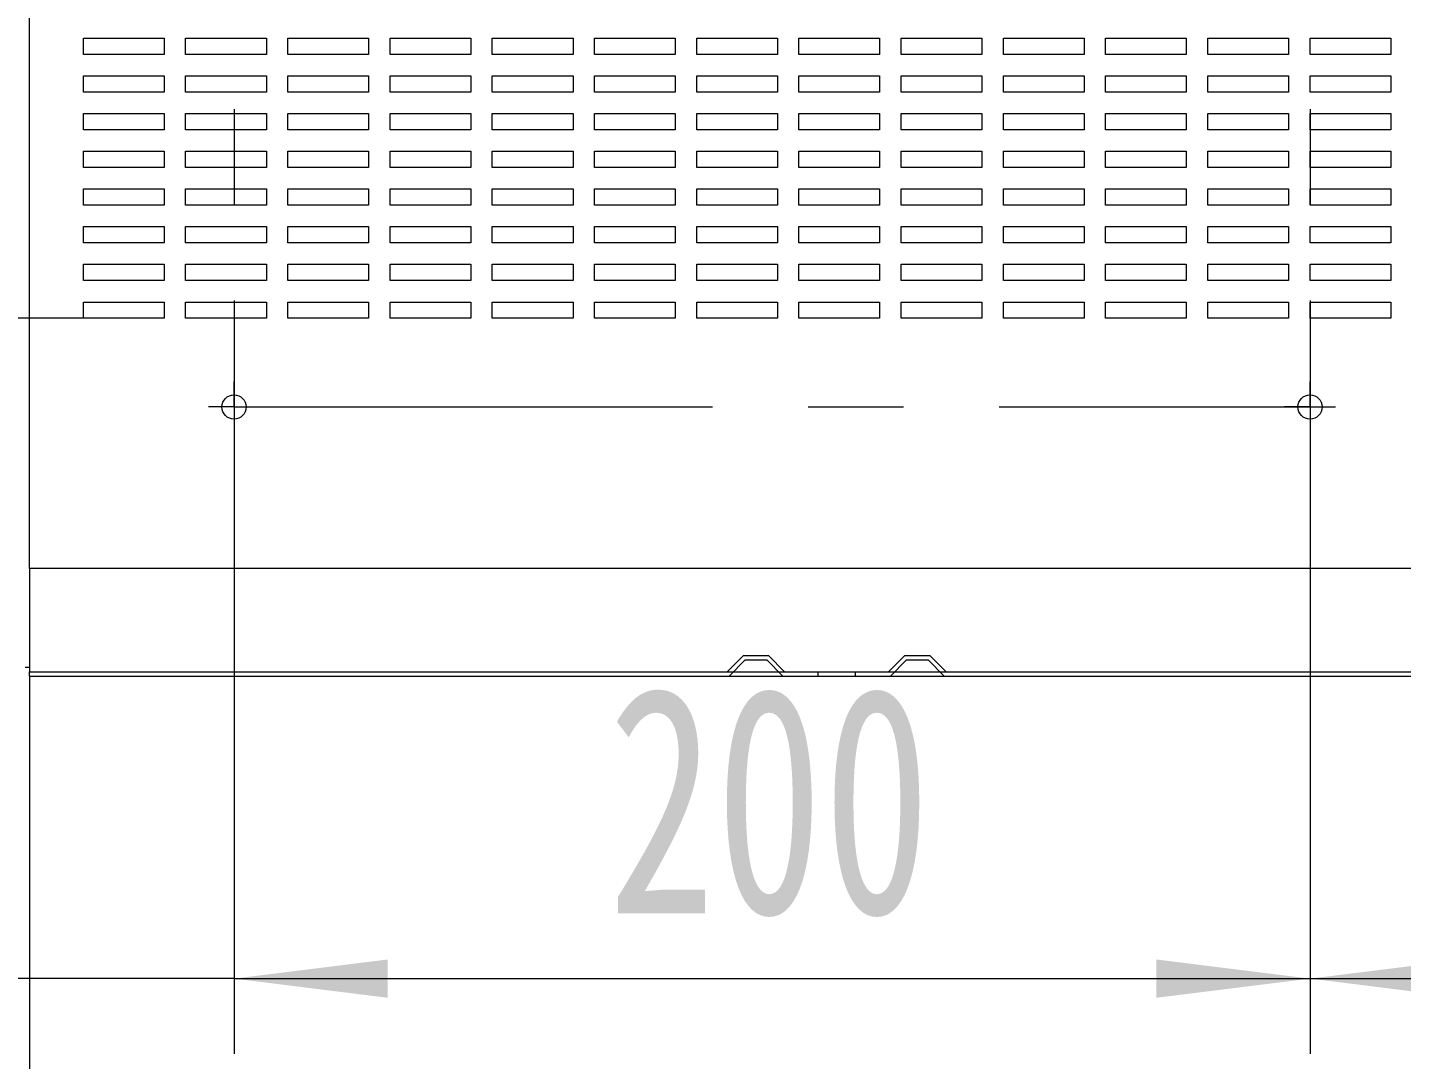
# Model space of a CAD drawing. Header units: millimetres. Extents: x 1 to 4201, y 2 to 2972.
# Drawn here: x 878.3 to 1243.2, y 1130.5 to 1404.4 of the extents above; entities that cross this region are included whole.
import ezdxf

# ---------------------------------------------------------------- set-up
doc = ezdxf.new("R2010")
doc.units = ezdxf.units.MM
doc.header["$LTSCALE"] = 10
doc.linetypes.add('CENTERX2', pattern=[20.32, 12.7, -2.54, 2.54, -2.54])
doc.linetypes.add('HIDDEN', pattern=[1.905, 1.27, -0.635])
doc.layers.add('A-TITLEBLOCK', color=7, linetype='Continuous', lineweight=15)
doc.styles.add('SLDTEXTSTYLE1', font='TXT', dxfattribs={"width": 0.7})
doc.dimstyles.new('SLDDIMSTYLE0', dxfattribs={"dimtxt": 60, "dimasz": 40.8, "dimexe": 0, "dimexo": 0.0625, "dimgap": 15, "dimtad": 2, "dimlfac": 0.7, "dimrnd": 1e-09, "dimzin": 12, "dimdsep": 46, "dimtxsty": 'SLDTEXTSTYLE1', "dimsah": 1, "dimcen": 0.09, "dimadec": 0, "dimazin": 3, "dimtfac": 1, "dimtmove": 0, "dimatfit": 0, "dimfxl": 0, "dimfrac": 2, "dimtolj": 1, "dimtzin": 12, "dimarcsym": 0})
doc.dimstyles.new('SLDDIMSTYLE1', dxfattribs={"dimtxt": 60, "dimasz": 40.8, "dimexe": 0, "dimexo": 0.0625, "dimgap": 15, "dimtad": 2, "dimlfac": 0.7, "dimrnd": 1e-09, "dimzin": 12, "dimdsep": 46, "dimtxsty": 'SLDTEXTSTYLE1', "dimsah": 1, "dimcen": 0.09, "dimadec": 0, "dimazin": 3, "dimtfac": 1, "dimtofl": 0, "dimtmove": 0, "dimatfit": 3, "dimfxl": 0, "dimfrac": 2, "dimtolj": 1, "dimtzin": 12, "dimarcsym": 0})

# ---------------------------------------------------------------- blocks, each defined once
blk = doc.blocks.new('_D_4')
at = {"layer": 'A-TITLEBLOCK'}
for p, q in [((933.16, 1303.72), (933.16, 1132)), ((736.02, 1232.29), (736.02, 1132)), ((736.02, 1152), (672.52, 1152)), ((933.16, 1152), (736.02, 1152)), ((933.16, 1152), (996.66, 1152))]:
    blk.add_line(p, q, dxfattribs=at)
for points in [[(736.02, 1152), (695.22, 1157.08), (695.22, 1146.92)], [(933.16, 1152), (973.96, 1146.92), (973.96, 1157.08)]]:
    blk.add_solid(points, dxfattribs=at)
at = {"layer": 'A-TITLEBLOCK', "insert": (788.48, 1229.34), "char_height": 60, "attachment_point": 1, "style": 'SLDTEXTSTYLE1'}
blk.add_mtext('138', dxfattribs=at)
blk = doc.blocks.new('_D_5')
at = {"layer": 'A-TITLEBLOCK'}
for p, q in [((933.16, 1303.72), (933.16, 1132)), ((1218.87, 1303.72), (1218.87, 1132)), ((933.16, 1152), (1218.87, 1152))]:
    blk.add_line(p, q, dxfattribs=at)
for points in [[(933.16, 1152), (973.96, 1146.92), (973.96, 1157.08)], [(1218.87, 1152), (1178.07, 1157.08), (1178.07, 1146.92)]]:
    blk.add_solid(points, dxfattribs=at)
at = {"layer": 'A-TITLEBLOCK', "insert": (1032.42, 1229.34), "char_height": 60, "attachment_point": 1, "style": 'SLDTEXTSTYLE1'}
blk.add_mtext('200', dxfattribs=at)
blk = doc.blocks.new('_D_6')
at = {"layer": 'A-TITLEBLOCK'}
for p, q in [((1691.73, 1528.36), (1691.73, 1132)), ((1218.87, 1303.72), (1218.87, 1132)), ((1218.87, 1152), (1691.73, 1152))]:
    blk.add_line(p, q, dxfattribs=at)
for points in [[(1218.87, 1152), (1259.67, 1146.92), (1259.67, 1157.08)], [(1691.73, 1152), (1650.93, 1157.08), (1650.93, 1146.92)]]:
    blk.add_solid(points, dxfattribs=at)
at = {"layer": 'A-TITLEBLOCK', "insert": (1413.72, 1229.34), "char_height": 60, "attachment_point": 1, "style": 'SLDTEXTSTYLE1'}
blk.add_mtext('331', dxfattribs=at)
blk = doc.blocks.new('_D_19')
at = {"layer": 'A-TITLEBLOCK'}
for p, q in [((827.94, 1511.57), (827.94, 1575.07)), ((893.16, 1511.57), (807.94, 1511.57)), ((827.94, 1511.57), (827.94, 1327.29)), ((893.16, 1327.29), (807.94, 1327.29)), ((827.94, 1327.29), (827.94, 1263.79))]:
    blk.add_line(p, q, dxfattribs=at)
for points in [[(827.94, 1511.57), (833.02, 1552.37), (822.86, 1552.37)], [(827.94, 1327.29), (822.86, 1286.49), (833.02, 1286.49)]]:
    blk.add_solid(points, dxfattribs=at)
at = {"layer": 'A-TITLEBLOCK', "insert": (750.59, 1387.74), "char_height": 60, "attachment_point": 1, "rotation": 90, "style": 'SLDTEXTSTYLE1'}
blk.add_mtext('129', dxfattribs=at)
blk = doc.blocks.new('_D_22')
at = {"layer": 'A-TITLEBLOCK'}
for p, q in [((878.87, 1232.29), (878.87, 1052.29)), ((1986.02, 1232.29), (1986.02, 1052.29)), ((1986.02, 1072.29), (878.87, 1072.29))]:
    blk.add_line(p, q, dxfattribs=at)
for points in [[(878.87, 1072.29), (919.67, 1067.21), (919.67, 1077.37)], [(1986.02, 1072.29), (1945.22, 1077.37), (1945.22, 1067.21)]]:
    blk.add_solid(points, dxfattribs=at)
at = {"layer": 'A-TITLEBLOCK', "insert": (1393.03, 1149.63), "char_height": 60, "attachment_point": 1, "style": 'SLDTEXTSTYLE1'}
blk.add_mtext('775', dxfattribs=at)
blk = doc.blocks.new('_D_23')
at = {"layer": 'A-TITLEBLOCK'}
for p, q in [((878.87, 1260.86), (878.87, 2349.43)), ((1986.02, 1260.86), (1986.02, 2349.43)), ((878.87, 2329.43), (1986.02, 2329.43))]:
    blk.add_line(p, q, dxfattribs=at)
for points in [[(878.87, 2329.43), (919.67, 2324.35), (919.67, 2334.51)], [(1986.02, 2329.43), (1945.22, 2334.51), (1945.22, 2324.35)]]:
    blk.add_solid(points, dxfattribs=at)
at = {"layer": 'A-TITLEBLOCK', "insert": (1393.03, 2406.77), "char_height": 60, "attachment_point": 1, "style": 'SLDTEXTSTYLE1'}
blk.add_mtext('775', dxfattribs=at)
blk = doc.blocks.new('SW_CENTERMARKSYMBOL_14')
at = {"layer": 'A-TITLEBLOCK', "color": 0}
for p, q in [((0, 3.57), (0, 6.79)), ((-3.57, 0), (-6.79, 0)), ((0, 0), (-3.57, 0)), ((0, 0), (0, 3.57)), ((0, 0), (0, -3.57)), ((0, 0), (3.57, 0)), ((3.57, 0), (6.79, 0)), ((0, -3.57), (0, -6.79))]:
    blk.add_line(p, q, dxfattribs=at)
blk = doc.blocks.new('SW_CENTERMARKSYMBOL_15')
at = {"layer": 'A-TITLEBLOCK', "color": 0}
for p, q in [((0, 3.57), (0, 6.79)), ((-3.57, 0), (-6.79, 0)), ((0, 0), (-3.57, 0)), ((0, 0), (0, 3.57)), ((0, 0), (0, -3.57)), ((0, 0), (3.57, 0)), ((3.57, 0), (6.79, 0)), ((0, -3.57), (0, -6.79))]:
    blk.add_line(p, q, dxfattribs=at)

msp = doc.modelspace()

# ---------------------------------------------------------------- linework, layer by layer
at = {"color": 7, "linetype": 'Continuous', "lineweight": 15}
for p, q in [((893.16, 1401.573), (914.588, 1401.573)), ((893.16, 1397.287), (893.16, 1401.573)), ((914.588, 1401.573), (914.588, 1397.287)), ((920.302, 1401.573), (941.731, 1401.573)), ((920.302, 1397.287), (920.302, 1401.573)), ((941.731, 1401.573), (941.731, 1397.287)), ((947.445, 1401.573), (968.874, 1401.573)), ((947.445, 1397.287), (947.445, 1401.573)), ((968.874, 1401.573), (968.874, 1397.287)), ((974.588, 1401.573), (996.017, 1401.573)), ((974.588, 1397.287), (974.588, 1401.573)), ((996.017, 1401.573), (996.017, 1397.287)), ((1001.731, 1401.573), (1023.16, 1401.573)), ((1001.731, 1397.287), (1001.731, 1401.573)), ((1023.16, 1401.573), (1023.16, 1397.287)), ((1028.874, 1401.573), (1050.302, 1401.573)), ((1028.874, 1397.287), (1028.874, 1401.573)), ((1050.302, 1401.573), (1050.302, 1397.287)), ((1056.017, 1401.573), (1077.445, 1401.573)), ((1056.017, 1397.287), (1056.017, 1401.573)), ((1077.445, 1401.573), (1077.445, 1397.287)), ((1083.16, 1401.573), (1104.588, 1401.573)), ((1083.16, 1397.287), (1083.16, 1401.573)), ((1104.588, 1401.573), (1104.588, 1397.287)), ((1110.302, 1401.573), (1131.731, 1401.573)), ((1110.302, 1397.287), (1110.302, 1401.573)), ((1131.731, 1401.573), (1131.731, 1397.287)), ((1137.445, 1401.573), (1158.874, 1401.573)), ((1137.445, 1397.287), (1137.445, 1401.573)), ((1158.874, 1401.573), (1158.874, 1397.287)), ((1164.588, 1401.573), (1186.017, 1401.573)), ((1164.588, 1397.287), (1164.588, 1401.573)), ((1186.017, 1401.573), (1186.017, 1397.287)), ((1191.731, 1401.573), (1213.16, 1401.573)), ((1191.731, 1397.287), (1191.731, 1401.573)), ((1213.16, 1401.573), (1213.16, 1397.287)), ((1218.874, 1401.573), (1240.302, 1401.573)), ((1218.874, 1397.287), (1218.874, 1401.573)), ((1240.302, 1401.573), (1240.302, 1397.287)), ((914.588, 1397.287), (893.16, 1397.287)), ((941.731, 1397.287), (920.302, 1397.287)), ((968.874, 1397.287), (947.445, 1397.287)), ((996.017, 1397.287), (974.588, 1397.287)), ((1023.16, 1397.287), (1001.731, 1397.287)), ((1050.302, 1397.287), (1028.874, 1397.287)), ((1077.445, 1397.287), (1056.017, 1397.287)), ((1104.588, 1397.287), (1083.16, 1397.287)), ((1131.731, 1397.287), (1110.302, 1397.287)), ((1158.874, 1397.287), (1137.445, 1397.287)), ((1186.017, 1397.287), (1164.588, 1397.287)), ((1213.16, 1397.287), (1191.731, 1397.287)), ((1240.302, 1397.287), (1218.874, 1397.287)), ((893.16, 1391.573), (914.588, 1391.573)), ((893.16, 1387.287), (893.16, 1391.573)), ((914.588, 1391.573), (914.588, 1387.287)), ((920.302, 1391.573), (941.731, 1391.573)), ((920.302, 1387.287), (920.302, 1391.573)), ((941.731, 1391.573), (941.731, 1387.287)), ((947.445, 1391.573), (968.874, 1391.573)), ((947.445, 1387.287), (947.445, 1391.573)), ((968.874, 1391.573), (968.874, 1387.287)), ((974.588, 1391.573), (996.017, 1391.573)), ((974.588, 1387.287), (974.588, 1391.573)), ((996.017, 1391.573), (996.017, 1387.287)), ((1001.731, 1391.573), (1023.16, 1391.573)), ((1001.731, 1387.287), (1001.731, 1391.573)), ((1023.16, 1391.573), (1023.16, 1387.287)), ((1028.874, 1391.573), (1050.302, 1391.573)), ((1028.874, 1387.287), (1028.874, 1391.573)), ((1050.302, 1391.573), (1050.302, 1387.287)), ((1056.017, 1391.573), (1077.445, 1391.573)), ((1056.017, 1387.287), (1056.017, 1391.573)), ((1077.445, 1391.573), (1077.445, 1387.287)), ((1083.16, 1391.573), (1104.588, 1391.573)), ((1083.16, 1387.287), (1083.16, 1391.573)), ((1104.588, 1391.573), (1104.588, 1387.287)), ((1110.302, 1391.573), (1131.731, 1391.573)), ((1110.302, 1387.287), (1110.302, 1391.573)), ((1131.731, 1391.573), (1131.731, 1387.287)), ((1137.445, 1391.573), (1158.874, 1391.573)), ((1137.445, 1387.287), (1137.445, 1391.573)), ((1158.874, 1391.573), (1158.874, 1387.287)), ((1164.588, 1391.573), (1186.017, 1391.573)), ((1164.588, 1387.287), (1164.588, 1391.573)), ((1186.017, 1391.573), (1186.017, 1387.287)), ((1191.731, 1391.573), (1213.16, 1391.573)), ((1191.731, 1387.287), (1191.731, 1391.573)), ((1213.16, 1391.573), (1213.16, 1387.287)), ((1218.874, 1391.573), (1240.302, 1391.573)), ((1218.874, 1387.287), (1218.874, 1391.573)), ((1240.302, 1391.573), (1240.302, 1387.287)), ((914.588, 1387.287), (893.16, 1387.287)), ((941.731, 1387.287), (920.302, 1387.287)), ((968.874, 1387.287), (947.445, 1387.287)), ((996.017, 1387.287), (974.588, 1387.287)), ((1023.16, 1387.287), (1001.731, 1387.287)), ((1050.302, 1387.287), (1028.874, 1387.287)), ((1077.445, 1387.287), (1056.017, 1387.287)), ((1104.588, 1387.287), (1083.16, 1387.287)), ((1131.731, 1387.287), (1110.302, 1387.287)), ((1158.874, 1387.287), (1137.445, 1387.287)), ((1186.017, 1387.287), (1164.588, 1387.287)), ((1213.16, 1387.287), (1191.731, 1387.287)), ((1240.302, 1387.287), (1218.874, 1387.287)), ((893.16, 1381.573), (914.588, 1381.573)), ((893.16, 1377.287), (893.16, 1381.573)), ((914.588, 1381.573), (914.588, 1377.287)), ((920.302, 1381.573), (941.731, 1381.573)), ((920.302, 1377.287), (920.302, 1381.573)), ((941.731, 1381.573), (941.731, 1377.287)), ((947.445, 1381.573), (968.874, 1381.573)), ((947.445, 1377.287), (947.445, 1381.573)), ((968.874, 1381.573), (968.874, 1377.287)), ((974.588, 1381.573), (996.017, 1381.573)), ((974.588, 1377.287), (974.588, 1381.573)), ((996.017, 1381.573), (996.017, 1377.287)), ((1001.731, 1381.573), (1023.16, 1381.573)), ((1001.731, 1377.287), (1001.731, 1381.573)), ((1023.16, 1381.573), (1023.16, 1377.287)), ((1028.874, 1381.573), (1050.302, 1381.573)), ((1028.874, 1377.287), (1028.874, 1381.573)), ((1050.302, 1381.573), (1050.302, 1377.287)), ((1056.017, 1381.573), (1077.445, 1381.573)), ((1056.017, 1377.287), (1056.017, 1381.573)), ((1077.445, 1381.573), (1077.445, 1377.287)), ((1083.16, 1381.573), (1104.588, 1381.573)), ((1083.16, 1377.287), (1083.16, 1381.573)), ((1104.588, 1381.573), (1104.588, 1377.287)), ((1110.302, 1381.573), (1131.731, 1381.573)), ((1110.302, 1377.287), (1110.302, 1381.573)), ((1131.731, 1381.573), (1131.731, 1377.287)), ((1137.445, 1381.573), (1158.874, 1381.573)), ((1137.445, 1377.287), (1137.445, 1381.573)), ((1158.874, 1381.573), (1158.874, 1377.287)), ((1164.588, 1381.573), (1186.017, 1381.573)), ((1164.588, 1377.287), (1164.588, 1381.573)), ((1186.017, 1381.573), (1186.017, 1377.287)), ((1191.731, 1381.573), (1213.16, 1381.573)), ((1191.731, 1377.287), (1191.731, 1381.573)), ((1213.16, 1381.573), (1213.16, 1377.287)), ((1218.874, 1381.573), (1240.302, 1381.573)), ((1218.874, 1377.287), (1218.874, 1381.573)), ((1240.302, 1381.573), (1240.302, 1377.287)), ((914.588, 1377.287), (893.16, 1377.287)), ((941.731, 1377.287), (920.302, 1377.287)), ((968.874, 1377.287), (947.445, 1377.287)), ((996.017, 1377.287), (974.588, 1377.287)), ((1023.16, 1377.287), (1001.731, 1377.287)), ((1050.302, 1377.287), (1028.874, 1377.287)), ((1077.445, 1377.287), (1056.017, 1377.287)), ((1104.588, 1377.287), (1083.16, 1377.287)), ((1131.731, 1377.287), (1110.302, 1377.287)), ((1158.874, 1377.287), (1137.445, 1377.287)), ((1186.017, 1377.287), (1164.588, 1377.287)), ((1213.16, 1377.287), (1191.731, 1377.287)), ((1240.302, 1377.287), (1218.874, 1377.287)), ((893.16, 1371.573), (914.588, 1371.573)), ((893.16, 1367.287), (893.16, 1371.573)), ((914.588, 1371.573), (914.588, 1367.287)), ((920.302, 1371.573), (941.731, 1371.573)), ((920.302, 1367.287), (920.302, 1371.573)), ((941.731, 1371.573), (941.731, 1367.287)), ((947.445, 1371.573), (968.874, 1371.573)), ((947.445, 1367.287), (947.445, 1371.573)), ((968.874, 1371.573), (968.874, 1367.287)), ((974.588, 1371.573), (996.017, 1371.573)), ((974.588, 1367.287), (974.588, 1371.573)), ((996.017, 1371.573), (996.017, 1367.287)), ((1001.731, 1371.573), (1023.16, 1371.573)), ((1001.731, 1367.287), (1001.731, 1371.573)), ((1023.16, 1371.573), (1023.16, 1367.287)), ((1028.874, 1371.573), (1050.302, 1371.573)), ((1028.874, 1367.287), (1028.874, 1371.573)), ((1050.302, 1371.573), (1050.302, 1367.287)), ((1056.017, 1371.573), (1077.445, 1371.573)), ((1056.017, 1367.287), (1056.017, 1371.573)), ((1077.445, 1371.573), (1077.445, 1367.287)), ((1083.16, 1371.573), (1104.588, 1371.573)), ((1083.16, 1367.287), (1083.16, 1371.573)), ((1104.588, 1371.573), (1104.588, 1367.287)), ((1110.302, 1371.573), (1131.731, 1371.573)), ((1110.302, 1367.287), (1110.302, 1371.573)), ((1131.731, 1371.573), (1131.731, 1367.287)), ((1137.445, 1371.573), (1158.874, 1371.573)), ((1137.445, 1367.287), (1137.445, 1371.573)), ((1158.874, 1371.573), (1158.874, 1367.287)), ((1164.588, 1371.573), (1186.017, 1371.573)), ((1164.588, 1367.287), (1164.588, 1371.573)), ((1186.017, 1371.573), (1186.017, 1367.287)), ((1191.731, 1371.573), (1213.16, 1371.573)), ((1191.731, 1367.287), (1191.731, 1371.573)), ((1213.16, 1371.573), (1213.16, 1367.287)), ((1218.874, 1371.573), (1240.302, 1371.573)), ((1218.874, 1367.287), (1218.874, 1371.573)), ((1240.302, 1371.573), (1240.302, 1367.287)), ((914.588, 1367.287), (893.16, 1367.287)), ((941.731, 1367.287), (920.302, 1367.287)), ((968.874, 1367.287), (947.445, 1367.287)), ((996.017, 1367.287), (974.588, 1367.287)), ((1023.16, 1367.287), (1001.731, 1367.287)), ((1050.302, 1367.287), (1028.874, 1367.287)), ((1077.445, 1367.287), (1056.017, 1367.287)), ((1104.588, 1367.287), (1083.16, 1367.287)), ((1131.731, 1367.287), (1110.302, 1367.287)), ((1158.874, 1367.287), (1137.445, 1367.287)), ((1186.017, 1367.287), (1164.588, 1367.287)), ((1213.16, 1367.287), (1191.731, 1367.287)), ((1240.302, 1367.287), (1218.874, 1367.287)), ((893.16, 1361.573), (914.588, 1361.573)), ((893.16, 1357.287), (893.16, 1361.573)), ((914.588, 1361.573), (914.588, 1357.287)), ((920.302, 1361.573), (941.731, 1361.573)), ((920.302, 1357.287), (920.302, 1361.573)), ((941.731, 1361.573), (941.731, 1357.287)), ((947.445, 1361.573), (968.874, 1361.573)), ((947.445, 1357.287), (947.445, 1361.573)), ((968.874, 1361.573), (968.874, 1357.287)), ((974.588, 1361.573), (996.017, 1361.573)), ((974.588, 1357.287), (974.588, 1361.573)), ((996.017, 1361.573), (996.017, 1357.287)), ((1001.731, 1361.573), (1023.16, 1361.573)), ((1001.731, 1357.287), (1001.731, 1361.573)), ((1023.16, 1361.573), (1023.16, 1357.287)), ((1028.874, 1361.573), (1050.302, 1361.573)), ((1028.874, 1357.287), (1028.874, 1361.573)), ((1050.302, 1361.573), (1050.302, 1357.287)), ((1056.017, 1361.573), (1077.445, 1361.573)), ((1056.017, 1357.287), (1056.017, 1361.573)), ((1077.445, 1361.573), (1077.445, 1357.287)), ((1083.16, 1361.573), (1104.588, 1361.573)), ((1083.16, 1357.287), (1083.16, 1361.573)), ((1104.588, 1361.573), (1104.588, 1357.287)), ((1110.302, 1361.573), (1131.731, 1361.573)), ((1110.302, 1357.287), (1110.302, 1361.573)), ((1131.731, 1361.573), (1131.731, 1357.287)), ((1137.445, 1361.573), (1158.874, 1361.573)), ((1137.445, 1357.287), (1137.445, 1361.573)), ((1158.874, 1361.573), (1158.874, 1357.287)), ((1164.588, 1361.573), (1186.017, 1361.573)), ((1164.588, 1357.287), (1164.588, 1361.573)), ((1186.017, 1361.573), (1186.017, 1357.287)), ((1191.731, 1361.573), (1213.16, 1361.573)), ((1191.731, 1357.287), (1191.731, 1361.573)), ((1213.16, 1361.573), (1213.16, 1357.287)), ((1218.874, 1361.573), (1240.302, 1361.573)), ((1218.874, 1357.287), (1218.874, 1361.573)), ((1240.302, 1361.573), (1240.302, 1357.287)), ((914.588, 1357.287), (893.16, 1357.287)), ((941.731, 1357.287), (920.302, 1357.287)), ((968.874, 1357.287), (947.445, 1357.287)), ((996.017, 1357.287), (974.588, 1357.287)), ((1023.16, 1357.287), (1001.731, 1357.287)), ((1050.302, 1357.287), (1028.874, 1357.287)), ((1077.445, 1357.287), (1056.017, 1357.287)), ((1104.588, 1357.287), (1083.16, 1357.287)), ((1131.731, 1357.287), (1110.302, 1357.287)), ((1158.874, 1357.287), (1137.445, 1357.287)), ((1186.017, 1357.287), (1164.588, 1357.287)), ((1213.16, 1357.287), (1191.731, 1357.287)), ((1240.302, 1357.287), (1218.874, 1357.287)), ((893.16, 1351.573), (914.588, 1351.573)), ((893.16, 1347.287), (893.16, 1351.573)), ((914.588, 1351.573), (914.588, 1347.287)), ((920.302, 1351.573), (941.731, 1351.573)), ((920.302, 1347.287), (920.302, 1351.573)), ((941.731, 1351.573), (941.731, 1347.287)), ((947.445, 1351.573), (968.874, 1351.573)), ((947.445, 1347.287), (947.445, 1351.573)), ((968.874, 1351.573), (968.874, 1347.287)), ((974.588, 1351.573), (996.017, 1351.573)), ((974.588, 1347.287), (974.588, 1351.573)), ((996.017, 1351.573), (996.017, 1347.287)), ((1001.731, 1351.573), (1023.16, 1351.573)), ((1001.731, 1347.287), (1001.731, 1351.573)), ((1023.16, 1351.573), (1023.16, 1347.287)), ((1028.874, 1351.573), (1050.302, 1351.573)), ((1028.874, 1347.287), (1028.874, 1351.573)), ((1050.302, 1351.573), (1050.302, 1347.287)), ((1056.017, 1351.573), (1077.445, 1351.573)), ((1056.017, 1347.287), (1056.017, 1351.573)), ((1077.445, 1351.573), (1077.445, 1347.287)), ((1083.16, 1351.573), (1104.588, 1351.573)), ((1083.16, 1347.287), (1083.16, 1351.573)), ((1104.588, 1351.573), (1104.588, 1347.287)), ((1110.302, 1351.573), (1131.731, 1351.573)), ((1110.302, 1347.287), (1110.302, 1351.573)), ((1131.731, 1351.573), (1131.731, 1347.287)), ((1137.445, 1351.573), (1158.874, 1351.573)), ((1137.445, 1347.287), (1137.445, 1351.573)), ((1158.874, 1351.573), (1158.874, 1347.287)), ((1164.588, 1351.573), (1186.017, 1351.573)), ((1164.588, 1347.287), (1164.588, 1351.573)), ((1186.017, 1351.573), (1186.017, 1347.287)), ((1191.731, 1351.573), (1213.16, 1351.573)), ((1191.731, 1347.287), (1191.731, 1351.573)), ((1213.16, 1351.573), (1213.16, 1347.287)), ((1218.874, 1351.573), (1240.302, 1351.573)), ((1218.874, 1347.287), (1218.874, 1351.573)), ((1240.302, 1351.573), (1240.302, 1347.287)), ((914.588, 1347.287), (893.16, 1347.287)), ((941.731, 1347.287), (920.302, 1347.287)), ((968.874, 1347.287), (947.445, 1347.287)), ((996.017, 1347.287), (974.588, 1347.287)), ((1023.16, 1347.287), (1001.731, 1347.287)), ((1050.302, 1347.287), (1028.874, 1347.287)), ((1077.445, 1347.287), (1056.017, 1347.287)), ((1104.588, 1347.287), (1083.16, 1347.287)), ((1131.731, 1347.287), (1110.302, 1347.287)), ((1158.874, 1347.287), (1137.445, 1347.287)), ((1186.017, 1347.287), (1164.588, 1347.287)), ((1213.16, 1347.287), (1191.731, 1347.287)), ((1240.302, 1347.287), (1218.874, 1347.287)), ((893.16, 1341.573), (914.588, 1341.573)), ((893.16, 1337.287), (893.16, 1341.573)), ((914.588, 1341.573), (914.588, 1337.287)), ((920.302, 1341.573), (941.731, 1341.573)), ((920.302, 1337.287), (920.302, 1341.573)), ((941.731, 1341.573), (941.731, 1337.287)), ((947.445, 1341.573), (968.874, 1341.573)), ((947.445, 1337.287), (947.445, 1341.573)), ((968.874, 1341.573), (968.874, 1337.287)), ((974.588, 1341.573), (996.017, 1341.573)), ((974.588, 1337.287), (974.588, 1341.573)), ((996.017, 1341.573), (996.017, 1337.287)), ((1001.731, 1341.573), (1023.16, 1341.573)), ((1001.731, 1337.287), (1001.731, 1341.573)), ((1023.16, 1341.573), (1023.16, 1337.287)), ((1028.874, 1341.573), (1050.302, 1341.573)), ((1028.874, 1337.287), (1028.874, 1341.573)), ((1050.302, 1341.573), (1050.302, 1337.287)), ((1056.017, 1341.573), (1077.445, 1341.573)), ((1056.017, 1337.287), (1056.017, 1341.573)), ((1077.445, 1341.573), (1077.445, 1337.287)), ((1083.16, 1341.573), (1104.588, 1341.573)), ((1083.16, 1337.287), (1083.16, 1341.573)), ((1104.588, 1341.573), (1104.588, 1337.287)), ((1110.302, 1341.573), (1131.731, 1341.573)), ((1110.302, 1337.287), (1110.302, 1341.573)), ((1131.731, 1341.573), (1131.731, 1337.287)), ((1137.445, 1341.573), (1158.874, 1341.573)), ((1137.445, 1337.287), (1137.445, 1341.573)), ((1158.874, 1341.573), (1158.874, 1337.287)), ((1164.588, 1341.573), (1186.017, 1341.573)), ((1164.588, 1337.287), (1164.588, 1341.573)), ((1186.017, 1341.573), (1186.017, 1337.287)), ((1191.731, 1341.573), (1213.16, 1341.573)), ((1191.731, 1337.287), (1191.731, 1341.573)), ((1213.16, 1341.573), (1213.16, 1337.287)), ((1218.874, 1341.573), (1240.302, 1341.573)), ((1218.874, 1337.287), (1218.874, 1341.573)), ((1240.302, 1341.573), (1240.302, 1337.287)), ((914.588, 1337.287), (893.16, 1337.287)), ((941.731, 1337.287), (920.302, 1337.287)), ((968.874, 1337.287), (947.445, 1337.287)), ((996.017, 1337.287), (974.588, 1337.287)), ((1023.16, 1337.287), (1001.731, 1337.287)), ((1050.302, 1337.287), (1028.874, 1337.287)), ((1077.445, 1337.287), (1056.017, 1337.287)), ((1104.588, 1337.287), (1083.16, 1337.287)), ((1131.731, 1337.287), (1110.302, 1337.287)), ((1158.874, 1337.287), (1137.445, 1337.287)), ((1186.017, 1337.287), (1164.588, 1337.287)), ((1213.16, 1337.287), (1191.731, 1337.287)), ((1240.302, 1337.287), (1218.874, 1337.287)), ((893.16, 1331.573), (914.588, 1331.573)), ((893.16, 1327.287), (893.16, 1331.573)), ((914.588, 1331.573), (914.588, 1327.287)), ((920.302, 1331.573), (941.731, 1331.573)), ((920.302, 1327.287), (920.302, 1331.573)), ((941.731, 1331.573), (941.731, 1327.287)), ((947.445, 1331.573), (968.874, 1331.573)), ((947.445, 1327.287), (947.445, 1331.573)), ((968.874, 1331.573), (968.874, 1327.287)), ((974.588, 1331.573), (996.017, 1331.573)), ((974.588, 1327.287), (974.588, 1331.573)), ((996.017, 1331.573), (996.017, 1327.287)), ((1001.731, 1331.573), (1023.16, 1331.573)), ((1001.731, 1327.287), (1001.731, 1331.573)), ((1023.16, 1331.573), (1023.16, 1327.287)), ((1028.874, 1331.573), (1050.302, 1331.573)), ((1028.874, 1327.287), (1028.874, 1331.573)), ((1050.302, 1331.573), (1050.302, 1327.287)), ((1056.017, 1331.573), (1077.445, 1331.573)), ((1056.017, 1327.287), (1056.017, 1331.573)), ((1077.445, 1331.573), (1077.445, 1327.287)), ((1083.16, 1331.573), (1104.588, 1331.573)), ((1083.16, 1327.287), (1083.16, 1331.573)), ((1104.588, 1331.573), (1104.588, 1327.287)), ((1110.302, 1331.573), (1131.731, 1331.573)), ((1110.302, 1327.287), (1110.302, 1331.573)), ((1131.731, 1331.573), (1131.731, 1327.287)), ((1137.445, 1331.573), (1158.874, 1331.573)), ((1137.445, 1327.287), (1137.445, 1331.573)), ((1158.874, 1331.573), (1158.874, 1327.287)), ((1164.588, 1331.573), (1186.017, 1331.573)), ((1164.588, 1327.287), (1164.588, 1331.573)), ((1186.017, 1331.573), (1186.017, 1327.287)), ((1191.731, 1331.573), (1213.16, 1331.573)), ((1191.731, 1327.287), (1191.731, 1331.573)), ((1213.16, 1331.573), (1213.16, 1327.287)), ((1218.874, 1331.573), (1240.302, 1331.573)), ((1218.874, 1327.287), (1218.874, 1331.573)), ((1240.302, 1331.573), (1240.302, 1327.287)), ((914.588, 1327.287), (893.16, 1327.287)), ((941.731, 1327.287), (920.302, 1327.287)), ((968.874, 1327.287), (947.445, 1327.287)), ((996.017, 1327.287), (974.588, 1327.287)), ((1023.16, 1327.287), (1001.731, 1327.287)), ((1050.302, 1327.287), (1028.874, 1327.287)), ((1077.445, 1327.287), (1056.017, 1327.287)), ((1104.588, 1327.287), (1083.16, 1327.287)), ((1131.731, 1327.287), (1110.302, 1327.287)), ((1158.874, 1327.287), (1137.445, 1327.287)), ((1186.017, 1327.287), (1164.588, 1327.287)), ((1213.16, 1327.287), (1191.731, 1327.287)), ((1240.302, 1327.287), (1218.874, 1327.287)), ((878.874, 1260.858), (878.874, 1233.43)), ((1986.017, 1260.858), (878.874, 1260.858)), ((878.874, 1234.573), (877.731, 1234.573)), ((878.874, 1233.43), (1986.017, 1233.43)), ((878.874, 1232.287), (878.874, 1233.43)), ((878.874, 1232.287), (1986.017, 1232.287))]:
    msp.add_line(p, q, dxfattribs=at)
at = {"color": 7, "linetype": 'HIDDEN', "lineweight": 0}
for p, q in [((1068.4, 1237.716), (1064.115, 1233.43)), ((1068.4, 1237.716), (1075.061, 1237.716)), ((1079.347, 1233.43), (1075.061, 1237.716)), ((1111.258, 1237.716), (1106.972, 1233.43)), ((1111.258, 1237.716), (1117.919, 1237.716)), ((1122.204, 1233.43), (1117.919, 1237.716)), ((1068.874, 1236.573), (1064.588, 1232.287)), ((1068.874, 1236.573), (1074.588, 1236.573)), ((1078.874, 1232.287), (1074.588, 1236.573)), ((1088.16, 1233.43), (1088.16, 1232.287)), ((1098.16, 1232.287), (1098.16, 1233.43)), ((1111.731, 1236.573), (1107.445, 1232.287)), ((1111.731, 1236.573), (1117.445, 1236.573)), ((1121.731, 1232.287), (1117.445, 1236.573))]:
    msp.add_line(p, q, dxfattribs=at)
at = {"color": 7, "linetype": 'Continuous', "lineweight": 15}
for centre in [(933.16, 1303.716), (1218.874, 1303.716)]:
    msp.add_circle(centre, 3.214, dxfattribs=at)
at = {"layer": 'A-TITLEBLOCK', "linetype": 'CENTERX2'}
for p, q in [((933.16, 1535.144), (933.16, 1303.716)), ((1218.874, 1535.144), (1218.874, 1303.716)), ((933.16, 1303.716), (1218.874, 1303.716))]:
    msp.add_line(p, q, dxfattribs=at)

# ---------------------------------------------------------------- block references
at = {"layer": 'A-TITLEBLOCK'}
for name, p in [('SW_CENTERMARKSYMBOL_15', (933.16, 1303.716)), ('SW_CENTERMARKSYMBOL_14', (1218.874, 1303.716))]:
    msp.add_blockref(name, p, dxfattribs=at)

# ---------------------------------------------------------------- dimensions: what is measured, and where the dimension line sits
for base, p1, p2, dimstyle, picture, middle in [((1986.017, 2329.43), (878.874, 1260.858), (1986.017, 1260.858), 'SLDDIMSTYLE1', '_D_23', (1432.445, 2329.43)), ((1691.731, 1151.998), (1218.874, 1303.716), (1691.731, 1528.358), 'SLDDIMSTYLE1', '_D_6', (1453.221, 1151.998)), ((736.017, 1151.998), (933.16, 1303.716), (736.017, 1232.287), 'SLDDIMSTYLE0', '_D_4', (827.937, 1151.998)), ((1218.874, 1151.998), (933.16, 1303.716), (1218.874, 1303.716), 'SLDDIMSTYLE1', '_D_5', (1071.92, 1151.998)), ((878.874, 1072.287), (1986.017, 1232.287), (878.874, 1232.287), 'SLDDIMSTYLE1', '_D_22', (1432.445, 1072.287))]:
    dim = msp.add_linear_dim(base=base, p1=p1, p2=p2, dimstyle=dimstyle, dxfattribs=at)
    dim.commit()
    dim.dimension.update_dxf_attribs({"geometry": picture, "text_midpoint": middle, "dimtype": 160})
dim = msp.add_linear_dim(base=(827.937, 1327.287), p1=(893.16, 1511.573), p2=(893.16, 1327.287), angle=90, dimstyle='SLDDIMSTYLE0', dxfattribs=at)
dim.commit()
dim.dimension.update_dxf_attribs({"geometry": '_D_19', "text_midpoint": (827.937, 1427.194), "dimtype": 160})

doc.saveas('drawing.dxf')
